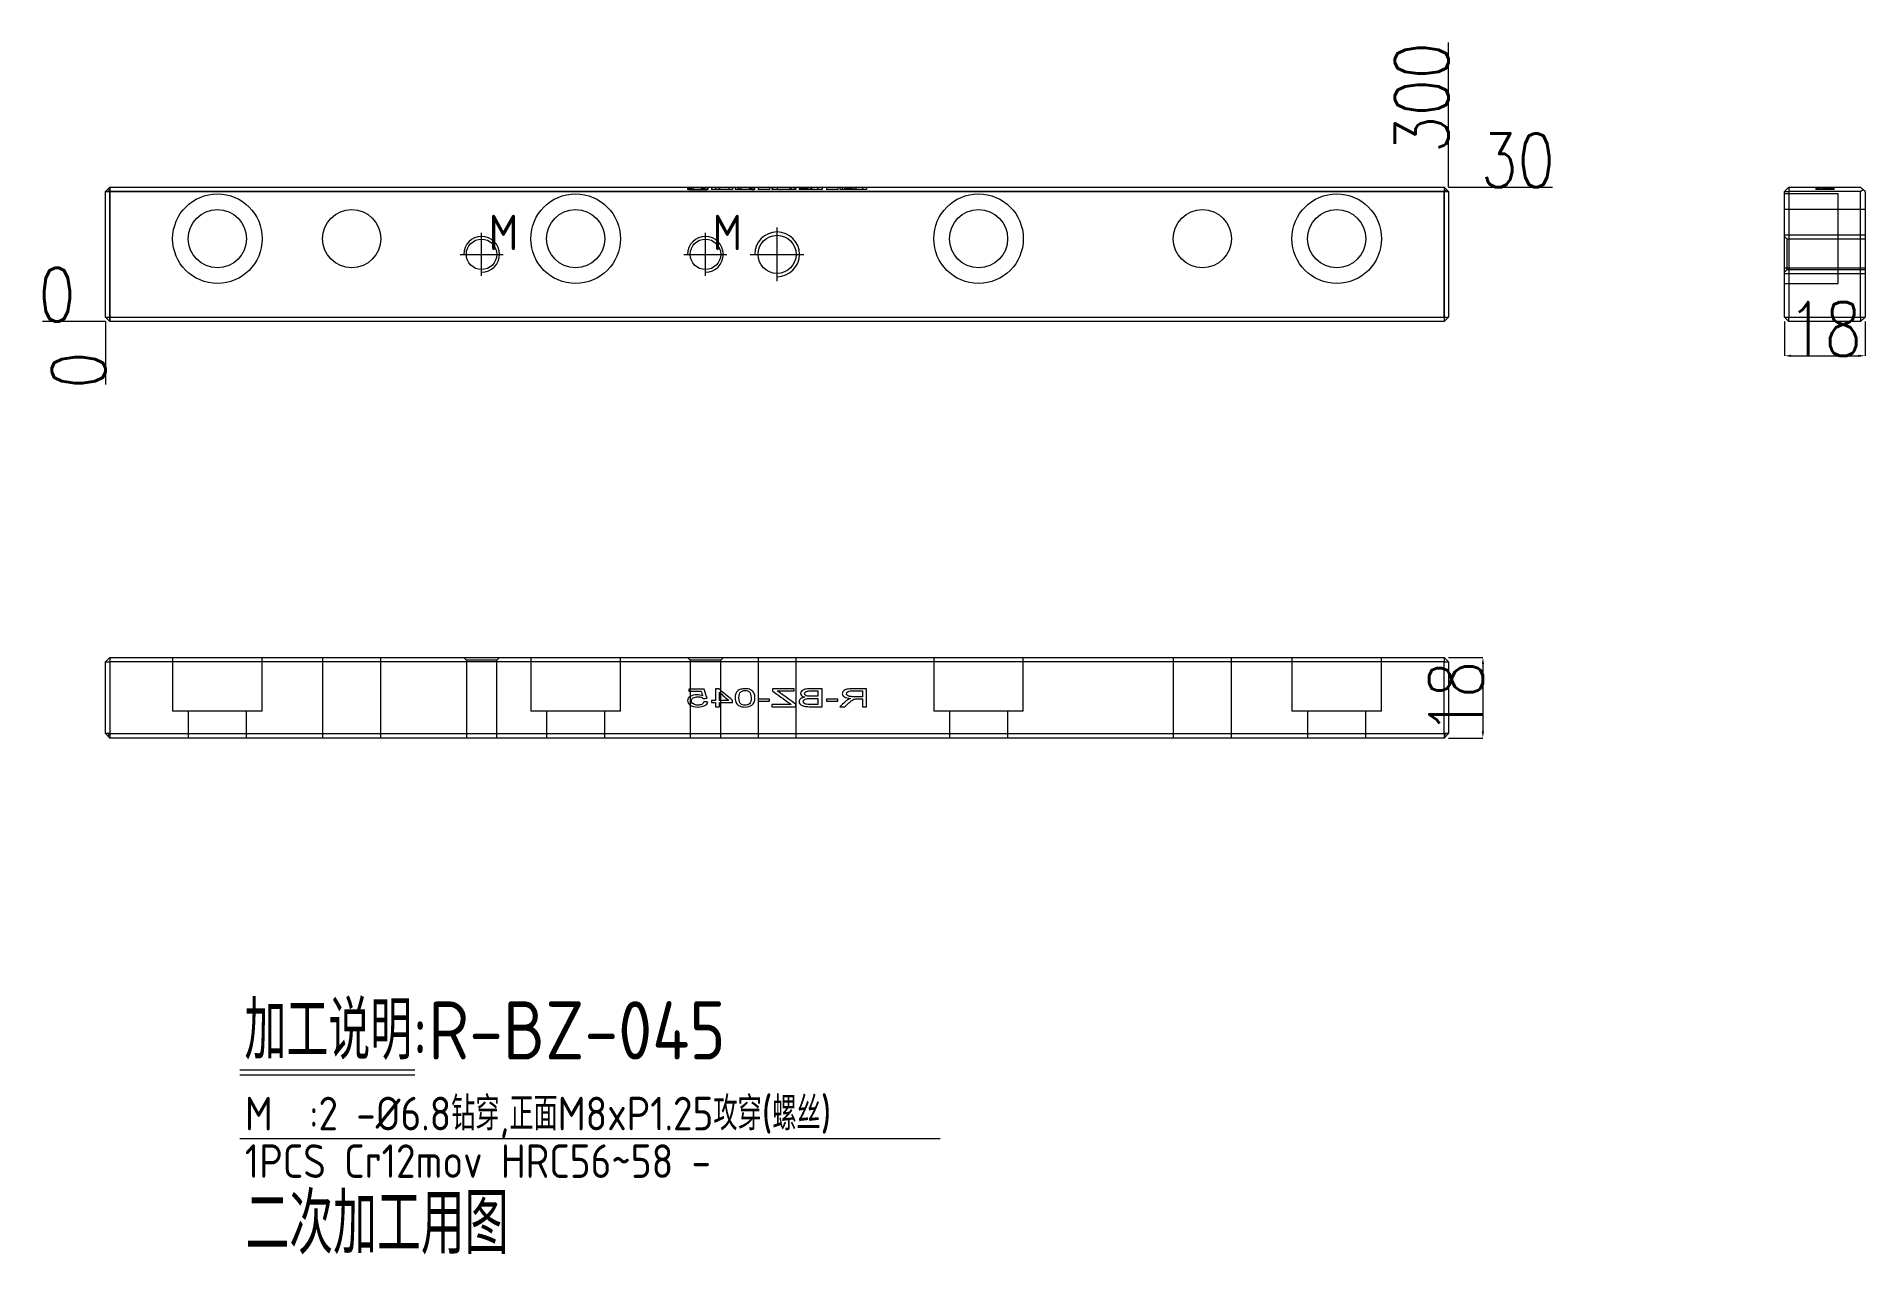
# Model space of a CAD drawing. Header units: millimetres. Extents: x -12311 to -11902, y 58428 to 58700.
import ezdxf

# ---------------------------------------------------------------- set-up
doc = ezdxf.new("R2010")
doc.units = ezdxf.units.MM
doc.linetypes.add('CENTER', pattern=[0])
doc.linetypes.add('DASHED', pattern=[0])
doc.layers.add('DIM', color=4, linetype='Continuous', lineweight=20)
doc.layers.add('TEMP', color=7, linetype='Continuous')
doc.layers.add('TEMP_W', color=1, linetype='Continuous')
doc.styles.add('gbenor', font='gbenor.shx', dxfattribs={"bigfont": 'gbcbig.shx'})
doc.styles.add('TXT', font='txt.shx', dxfattribs={"width": 0.8, "bigfont": 'ctxt.shx'})
doc.dimstyles.new('零件', dxfattribs={"dimscale": 1.5, "dimtxt": 8, "dimasz": 1, "dimexe": 0, "dimexo": 0, "dimgap": 0, "dimtad": 1, "dimtxsty": 'TXT', "dimcen": 0, "dimclrd": 252, "dimclre": 252, "dimclrt": 4, "dimazin": 3, "dimtp": 0.001, "dimtm": 0.001, "dimtfac": 1, "dimtmove": 0, "dimatfit": 3, "dimlwd": 5, "dimlwe": 5})

# ---------------------------------------------------------------- blocks, each defined once
blk = doc.blocks.new('*D1107')
at = {"layer": 'Defpoints', "color": 0}
for p in [(-11995.42, 58666.11), (-11987.77, 58666.11), (-12295.42, 58636.11)]:
    blk.add_point(p, dxfattribs=at)
at = {"layer": 'DIM', "color": 252, "lineweight": 5}
blk.add_line((-11995.42, 58666.11), (-11972.23, 58666.11), dxfattribs=at)
at = {"layer": 'DIM', "color": 4, "lineweight": 5, "insert": (-11980, 58672.11), "char_height": 12, "attachment_point": 5, "style": 'TXT'}
blk.add_mtext('30', dxfattribs=at)
blk = doc.blocks.new('*D1108')
at = {"layer": 'Defpoints', "color": 0}
for p in [(-12303.07, 58636.11), (-12295.42, 58636.11), (-12295.42, 58636.11)]:
    blk.add_point(p, dxfattribs=at)
at = {"layer": 'DIM', "color": 252, "lineweight": 5}
blk.add_line((-12295.42, 58636.11), (-12309.47, 58636.11), dxfattribs=at)
at = {"layer": 'DIM', "color": 4, "lineweight": 5, "insert": (-12306.27, 58642.11), "char_height": 12, "attachment_point": 5, "style": 'TXT'}
blk.add_mtext('0', dxfattribs=at)
blk = doc.blocks.new('*D1109')
at = {"layer": 'Defpoints', "color": 0}
for p in [(-12295.42, 58636.11), (-12295.42, 58636.11), (-12295.42, 58628.46)]:
    blk.add_point(p, dxfattribs=at)
at = {"layer": 'DIM', "color": 252, "lineweight": 5}
blk.add_line((-12295.42, 58636.11), (-12295.42, 58622.06), dxfattribs=at)
at = {"layer": 'DIM', "color": 4, "lineweight": 5, "insert": (-12301.42, 58625.26), "char_height": 12, "attachment_point": 5, "rotation": 90, "style": 'TXT'}
blk.add_mtext('0', dxfattribs=at)
blk = doc.blocks.new('*D1110')
at = {"layer": 'Defpoints', "color": 0}
for p in [(-11995.42, 58673.76), (-11995.42, 58666.11), (-12295.42, 58636.11)]:
    blk.add_point(p, dxfattribs=at)
at = {"layer": 'DIM', "color": 252, "lineweight": 5}
blk.add_line((-11995.42, 58666.11), (-11995.42, 58698.45), dxfattribs=at)
at = {"layer": 'DIM', "color": 4, "lineweight": 5, "insert": (-12001.42, 58686.11), "char_height": 12, "attachment_point": 5, "rotation": 90, "style": 'TXT'}
blk.add_mtext('300', dxfattribs=at)
blk = doc.blocks.new('*D1111')
at = {"layer": 'Defpoints', "color": 0}
for p in [(-11995.42, 58561.11), (-11995.42, 58543.11), (-11987.77, 58543.11)]:
    blk.add_point(p, dxfattribs=at)
at = {"layer": 'DIM', "color": 252, "lineweight": 5}
for p, q in [((-11995.42, 58561.11), (-11987.77, 58561.11)), ((-11987.77, 58559.61), (-11987.77, 58544.61)), ((-11995.42, 58543.11), (-11987.77, 58543.11))]:
    blk.add_line(p, q, dxfattribs=at)
at = {"layer": 'DIM', "color": 252}
for points in [[(-11987.52, 58559.61), (-11988.02, 58559.61), (-11987.77, 58561.11)], [(-11988.02, 58544.61), (-11987.52, 58544.61), (-11987.77, 58543.11)]]:
    blk.add_solid(points, dxfattribs=at)
at = {"layer": 'DIM', "color": 4, "lineweight": 5, "insert": (-11993.77, 58552.11), "char_height": 12, "attachment_point": 5, "rotation": 90, "style": 'TXT'}
blk.add_mtext('18', dxfattribs=at)
blk = doc.blocks.new('*D1112')
at = {"layer": 'Defpoints', "color": 0}
for p in [(-11920.42, 58636.11), (-11902.42, 58636.11), (-11902.42, 58628.46)]:
    blk.add_point(p, dxfattribs=at)
at = {"layer": 'DIM', "color": 252, "lineweight": 5}
for p, q in [((-11920.42, 58636.11), (-11920.42, 58628.46)), ((-11902.42, 58636.11), (-11902.42, 58628.46)), ((-11918.92, 58628.46), (-11903.92, 58628.46))]:
    blk.add_line(p, q, dxfattribs=at)
at = {"layer": 'DIM', "color": 252}
for points in [[(-11918.92, 58628.71), (-11918.92, 58628.21), (-11920.42, 58628.46)], [(-11903.92, 58628.21), (-11903.92, 58628.71), (-11902.42, 58628.46)]]:
    blk.add_solid(points, dxfattribs=at)
at = {"layer": 'DIM', "color": 4, "lineweight": 5, "insert": (-11911.42, 58634.46), "char_height": 12, "attachment_point": 5, "style": 'TXT'}
blk.add_mtext('18', dxfattribs=at)

msp = doc.modelspace()

# ---------------------------------------------------------------- linework, layer by layer
at = {"layer": 'DIM', "color": 3, "linetype": 'Continuous', "lineweight": 5}
for p, q in [((-12265.419, 58469.051), (-12226.317, 58469.051)), ((-12265.419, 58467.92), (-12226.317, 58467.92)), ((-12265.419, 58453.72), (-12109.01, 58453.72))]:
    msp.add_line(p, q, dxfattribs=at)
at = {"layer": 'TEMP', "color": 4, "linetype": 'Continuous', "lineweight": 5}
for p, q in [((-12294.419, 58666.113), (-12295.419, 58665.113)), ((-12294.419, 58666.113), (-11996.419, 58666.113)), ((-12294.419, 58666.113), (-12294.419, 58665.113)), ((-12294.419, 58636.113), (-12294.419, 58666.113)), ((-12140.179, 58665.613), (-12140.178, 58666.113)), ((-12139.133, 58665.613), (-12139.12, 58666.113)), ((-11996.419, 58666.113), (-11996.419, 58665.113)), ((-11996.419, 58666.113), (-11995.419, 58665.113)), ((-11996.419, 58666.113), (-11996.419, 58636.113)), ((-11919.419, 58666.113), (-11920.419, 58665.113)), ((-11919.419, 58666.113), (-11903.419, 58666.113)), ((-11919.419, 58666.113), (-11919.419, 58665.113)), ((-11902.919, 58665.613), (-11903.419, 58666.113)), ((-12295.419, 58665.113), (-12294.419, 58665.113)), ((-12295.419, 58637.113), (-12295.419, 58665.113)), ((-12295.419, 58665.113), (-11995.419, 58665.113)), ((-11996.419, 58665.113), (-12294.419, 58665.113)), ((-12294.419, 58665.113), (-12294.419, 58637.113)), ((-12165.099, 58665.613), (-12161.063, 58665.613)), ((-12164.808, 58665.613), (-12164.882, 58665.613)), ((-12160.916, 58665.613), (-12161.792, 58665.613)), ((-12155.366, 58665.613), (-12160.063, 58665.613)), ((-12151.033, 58665.613), (-12150.61, 58665.613)), ((-12147.109, 58665.613), (-12149.672, 58665.613)), ((-12142.236, 58665.613), (-12146.572, 58665.613)), ((-12141.597, 58665.613), (-12146.462, 58665.613)), ((-12141.203, 58665.613), (-12145.386, 58665.613)), ((-12140.178, 58665.613), (-12140.307, 58665.613)), ((-12135.38, 58665.613), (-12139.229, 58665.613)), ((-12131.826, 58665.613), (-12134.389, 58665.613)), ((-12130.222, 58665.613), (-12131.404, 58665.613)), ((-12125.419, 58665.613), (-12130.38, 58665.613)), ((-11996.419, 58665.113), (-11995.419, 58665.113)), ((-11996.419, 58637.113), (-11996.419, 58665.113)), ((-11995.419, 58665.113), (-11995.419, 58637.113)), ((-11920.419, 58665.113), (-11919.419, 58665.113)), ((-11920.419, 58637.113), (-11920.419, 58665.113)), ((-11919.419, 58665.113), (-11919.419, 58637.113)), ((-11903.419, 58665.113), (-11919.419, 58665.113)), ((-11903.419, 58665.113), (-11902.919, 58665.613)), ((-11903.419, 58637.113), (-11903.419, 58665.113)), ((-11902.419, 58665.113), (-11902.919, 58665.613)), ((-11902.419, 58665.113), (-11902.419, 58637.113)), ((-12295.419, 58637.113), (-12294.419, 58637.113)), ((-12295.419, 58637.113), (-12294.419, 58636.113)), ((-12295.419, 58637.113), (-11995.419, 58637.113)), ((-12294.419, 58637.113), (-12294.419, 58636.113)), ((-12294.419, 58637.113), (-11996.419, 58637.113)), ((-11996.419, 58636.113), (-12294.419, 58636.113)), ((-11996.419, 58636.113), (-11995.419, 58637.113)), ((-11996.419, 58637.113), (-11995.419, 58637.113)), ((-11996.419, 58637.113), (-11996.419, 58636.113)), ((-11920.419, 58637.113), (-11919.419, 58636.113)), ((-11920.419, 58637.113), (-11919.419, 58637.113)), ((-11919.419, 58636.113), (-11919.419, 58637.113)), ((-11919.419, 58637.113), (-11903.419, 58637.113)), ((-11903.419, 58636.113), (-11919.419, 58636.113)), ((-11903.419, 58637.113), (-11903.419, 58636.113)), ((-11903.419, 58636.113), (-11902.419, 58637.113)), ((-11903.419, 58637.113), (-11902.419, 58637.113)), ((-12295.419, 58560.113), (-12294.419, 58561.113)), ((-12295.419, 58544.113), (-12295.419, 58560.113)), ((-12295.419, 58560.113), (-12294.419, 58560.113)), ((-12294.419, 58561.113), (-11996.419, 58561.113)), ((-12294.419, 58561.113), (-12294.419, 58560.113)), ((-11996.419, 58560.113), (-12294.419, 58560.113)), ((-12294.419, 58560.113), (-12294.419, 58544.113)), ((-11996.419, 58561.113), (-11995.419, 58560.113)), ((-11996.419, 58561.113), (-11996.419, 58560.113)), ((-11996.419, 58560.113), (-11995.419, 58560.113)), ((-11996.419, 58544.113), (-11996.419, 58560.113)), ((-11995.419, 58560.113), (-11995.419, 58544.113)), ((-12294.419, 58544.113), (-12295.419, 58544.113)), ((-12295.419, 58544.113), (-12294.419, 58543.113)), ((-12294.419, 58544.113), (-12294.419, 58543.113)), ((-12294.419, 58544.113), (-11996.419, 58544.113)), ((-11995.419, 58544.113), (-11996.419, 58543.113)), ((-11995.419, 58544.113), (-11996.419, 58544.113)), ((-11996.419, 58544.113), (-11996.419, 58543.113)), ((-11996.419, 58543.113), (-12294.419, 58543.113))]:
    msp.add_line(p, q, dxfattribs=at)
at = {"layer": 'TEMP', "color": 4, "linetype": 'DASHED', "lineweight": 5, "ltscale": 0.338745}
for p, q in [((-12165.419, 58666.113), (-12165.419, 58665.613)), ((-12165.099, 58666.113), (-12165.099, 58665.613)), ((-12164.882, 58666.113), (-12164.882, 58665.613)), ((-12164.808, 58666.113), (-12164.808, 58665.613)), ((-12164.534, 58666.113), (-12164.534, 58665.613)), ((-12164.133, 58666.113), (-12164.133, 58665.613)), ((-12162.39, 58666.113), (-12162.39, 58665.613)), ((-12162.357, 58666.113), (-12162.357, 58665.613)), ((-12162.244, 58666.113), (-12162.244, 58665.613)), ((-12162.023, 58666.113), (-12162.023, 58665.613)), ((-12161.847, 58666.113), (-12161.847, 58665.613)), ((-12161.792, 58666.113), (-12161.792, 58665.613)), ((-12161.723, 58666.113), (-12161.723, 58665.613)), ((-12161.586, 58666.113), (-12161.586, 58665.613)), ((-12161.063, 58666.113), (-12161.063, 58665.613)), ((-12160.916, 58666.113), (-12160.916, 58665.613)), ((-12160.063, 58666.113), (-12160.063, 58665.613)), ((-12159.145, 58666.113), (-12159.145, 58665.613)), ((-12158.464, 58666.113), (-12158.464, 58665.613)), ((-12158.311, 58666.113), (-12158.311, 58665.613)), ((-12156.186, 58666.113), (-12156.186, 58665.613)), ((-12155.366, 58666.113), (-12155.366, 58665.613)), ((-12154.79, 58666.113), (-12154.79, 58665.613)), ((-12154.216, 58666.113), (-12154.216, 58665.613)), ((-12153.933, 58666.113), (-12153.933, 58665.613)), ((-12153.542, 58666.113), (-12153.542, 58665.613)), ((-12151.65, 58666.113), (-12151.65, 58665.613)), ((-12151.218, 58665.613), (-12151.218, 58666.113)), ((-12151.033, 58666.113), (-12151.033, 58665.613)), ((-12150.361, 58665.613), (-12150.361, 58666.113)), ((-12149.672, 58666.113), (-12149.672, 58665.613)), ((-12147.109, 58666.113), (-12147.109, 58665.613)), ((-12146.572, 58666.113), (-12146.572, 58665.613)), ((-12146.462, 58666.113), (-12146.462, 58665.613)), ((-12145.386, 58666.113), (-12145.386, 58665.613)), ((-12142.648, 58666.113), (-12142.648, 58665.613)), ((-12142.236, 58666.113), (-12142.236, 58665.613)), ((-12141.597, 58666.113), (-12141.597, 58665.613)), ((-12141.203, 58666.113), (-12141.203, 58665.613)), ((-12140.508, 58666.113), (-12140.508, 58665.613)), ((-12140.307, 58666.113), (-12140.307, 58665.613)), ((-12140.179, 58666.113), (-12140.179, 58665.613)), ((-12140.178, 58666.113), (-12140.178, 58665.613)), ((-12139.913, 58666.113), (-12139.913, 58665.613)), ((-12139.577, 58666.113), (-12139.577, 58665.613)), ((-12139.383, 58666.113), (-12139.383, 58665.613)), ((-12139.295, 58666.113), (-12139.295, 58665.613)), ((-12139.229, 58666.113), (-12139.229, 58665.613)), ((-12139.177, 58666.113), (-12139.177, 58665.613)), ((-12139.133, 58666.113), (-12139.133, 58665.613)), ((-12139.12, 58666.113), (-12139.12, 58665.613)), ((-12138.843, 58666.113), (-12138.843, 58665.613)), ((-12138.669, 58666.113), (-12138.669, 58665.613)), ((-12138.604, 58666.113), (-12138.604, 58665.613)), ((-12138.581, 58666.113), (-12138.581, 58665.613)), ((-12136.279, 58666.113), (-12136.279, 58665.613)), ((-12135.38, 58666.113), (-12135.38, 58665.613)), ((-12134.389, 58666.113), (-12134.389, 58665.613)), ((-12131.826, 58666.113), (-12131.826, 58665.613)), ((-12131.404, 58666.113), (-12131.404, 58665.613)), ((-12130.849, 58666.113), (-12130.849, 58665.613)), ((-12130.38, 58666.113), (-12130.38, 58665.613)), ((-12130.274, 58666.113), (-12130.274, 58665.613)), ((-12130.222, 58666.113), (-12130.222, 58665.613)), ((-12129.922, 58666.113), (-12129.922, 58665.613)), ((-12129.81, 58666.113), (-12129.81, 58665.613)), ((-12129.376, 58666.113), (-12129.376, 58665.613)), ((-12129.212, 58666.113), (-12129.212, 58665.613)), ((-12128.935, 58666.113), (-12128.935, 58665.613)), ((-12128.726, 58666.113), (-12128.726, 58665.613)), ((-12128.27, 58666.113), (-12128.27, 58665.613)), ((-12127.861, 58666.113), (-12127.861, 58665.613)), ((-12126.317, 58666.113), (-12126.317, 58665.613)), ((-12125.419, 58666.113), (-12125.419, 58665.613)), ((-11913.435, 58666.113), (-11913.435, 58665.613)), ((-11913.419, 58666.113), (-11913.419, 58665.613)), ((-11913.364, 58666.113), (-11913.364, 58665.613)), ((-11913.311, 58666.113), (-11913.311, 58665.613)), ((-11913.297, 58666.113), (-11913.297, 58665.613)), ((-11913.029, 58666.113), (-11913.029, 58665.613)), ((-11912.977, 58666.113), (-11912.977, 58665.613)), ((-11912.947, 58666.113), (-11912.947, 58665.613)), ((-11912.932, 58666.113), (-11912.932, 58665.613)), ((-11912.924, 58666.113), (-11912.924, 58665.613)), ((-11912.895, 58666.113), (-11912.895, 58665.613)), ((-11912.891, 58666.113), (-11912.891, 58665.613)), ((-11912.742, 58666.113), (-11912.742, 58665.613)), ((-11912.704, 58666.113), (-11912.704, 58665.613)), ((-11912.684, 58666.113), (-11912.684, 58665.613)), ((-11912.63, 58666.113), (-11912.63, 58665.613)), ((-11912.071, 58666.113), (-11912.071, 58665.613)), ((-11911.984, 58666.113), (-11911.984, 58665.613)), ((-11911.82, 58666.113), (-11911.82, 58665.613)), ((-11911.785, 58666.113), (-11911.785, 58665.613)), ((-11911.738, 58666.113), (-11911.738, 58665.613)), ((-11911.728, 58666.113), (-11911.728, 58665.613)), ((-11911.708, 58666.113), (-11911.708, 58665.613)), ((-11911.653, 58666.113), (-11911.653, 58665.613)), ((-11911.637, 58666.113), (-11911.637, 58665.613)), ((-11911.61, 58666.113), (-11911.61, 58665.613)), ((-11911.548, 58666.113), (-11911.548, 58665.613)), ((-11911.529, 58666.113), (-11911.529, 58665.613)), ((-11911.395, 58666.113), (-11911.395, 58665.613)), ((-11911.309, 58666.113), (-11911.309, 58665.613)), ((-11911.266, 58666.113), (-11911.266, 58665.613)), ((-11911.25, 58666.113), (-11911.25, 58665.613)), ((-11911.239, 58666.113), (-11911.239, 58665.613)), ((-11911.199, 58666.113), (-11911.199, 58665.613)), ((-11911.195, 58666.113), (-11911.195, 58665.613)), ((-11911.184, 58666.113), (-11911.184, 58665.613)), ((-11911.176, 58666.113), (-11911.176, 58665.613)), ((-11911.113, 58666.113), (-11911.113, 58665.613)), ((-11911.069, 58666.113), (-11911.069, 58665.613)), ((-11910.967, 58666.113), (-11910.967, 58665.613)), ((-11910.827, 58666.113), (-11910.827, 58665.613)), ((-11910.802, 58666.113), (-11910.802, 58665.613)), ((-11910.619, 58666.113), (-11910.619, 58665.613)), ((-11910.51, 58666.113), (-11910.51, 58665.613)), ((-11910.508, 58666.113), (-11910.508, 58665.613)), ((-11910.467, 58666.113), (-11910.467, 58665.613)), ((-11910.376, 58666.113), (-11910.376, 58665.613)), ((-11910.251, 58666.113), (-11910.251, 58665.613)), ((-11910.172, 58666.113), (-11910.172, 58665.613)), ((-11910.081, 58666.113), (-11910.081, 58665.613)), ((-11910.055, 58666.113), (-11910.055, 58665.613)), ((-11909.944, 58666.113), (-11909.944, 58665.613)), ((-11909.91, 58666.113), (-11909.91, 58665.613)), ((-11909.89, 58666.113), (-11909.89, 58665.613)), ((-11909.836, 58666.113), (-11909.836, 58665.613)), ((-11909.765, 58666.113), (-11909.765, 58665.613)), ((-11909.754, 58665.613), (-11909.754, 58666.113)), ((-11909.656, 58666.113), (-11909.656, 58665.613)), ((-11909.419, 58666.113), (-11909.419, 58665.613)), ((-11909.35, 58665.613), (-11909.35, 58666.113)), ((-12294.919, 58665.613), (-12294.419, 58665.113)), ((-11996.419, 58665.113), (-11995.919, 58665.613)), ((-11908.419, 58664.613), (-11920.419, 58664.613)), ((-11908.419, 58654.613), (-11908.419, 58664.613)), ((-11908.419, 58661.116), (-11920.419, 58661.116)), ((-11902.419, 58661.116), (-11908.419, 58661.116)), ((-11902.419, 58655.366), (-11920.419, 58655.366)), ((-11908.419, 58644.613), (-11908.419, 58654.613)), ((-11920.419, 58648.109), (-11908.419, 58648.109)), ((-11920.419, 58646.86), (-11902.419, 58646.86)), ((-11908.419, 58648.109), (-11902.419, 58648.109)), ((-11920.419, 58644.613), (-11908.419, 58644.613)), ((-12280.418, 58561.113), (-12280.418, 58549.113)), ((-12260.418, 58549.113), (-12260.418, 58561.113)), ((-12246.922, 58561.113), (-12246.922, 58543.113)), ((-12233.915, 58543.113), (-12233.915, 58561.113)), ((-12200.418, 58561.113), (-12200.418, 58549.113)), ((-12180.418, 58549.113), (-12180.418, 58561.113)), ((-12149.672, 58561.113), (-12149.672, 58543.113)), ((-12141.166, 58543.113), (-12141.166, 58561.113)), ((-12110.419, 58561.113), (-12110.419, 58549.113)), ((-12090.419, 58549.113), (-12090.419, 58561.113)), ((-12056.922, 58561.113), (-12056.922, 58543.113)), ((-12043.915, 58543.113), (-12043.915, 58561.113)), ((-12030.419, 58561.113), (-12030.419, 58549.113)), ((-12010.419, 58549.113), (-12010.419, 58561.113)), ((-12260.418, 58549.113), (-12280.418, 58549.113)), ((-12276.922, 58549.113), (-12276.922, 58543.113)), ((-12263.915, 58543.113), (-12263.915, 58549.113)), ((-12180.418, 58549.113), (-12200.418, 58549.113)), ((-12196.922, 58549.113), (-12196.922, 58543.113)), ((-12183.915, 58543.113), (-12183.915, 58549.113)), ((-12090.419, 58549.113), (-12110.419, 58549.113)), ((-12106.922, 58549.113), (-12106.922, 58543.113)), ((-12093.915, 58543.113), (-12093.915, 58549.113)), ((-12010.419, 58549.113), (-12030.419, 58549.113)), ((-12026.922, 58549.113), (-12026.922, 58543.113)), ((-12013.915, 58543.113), (-12013.915, 58549.113)), ((-12294.419, 58544.113), (-12294.919, 58543.613)), ((-11995.919, 58543.613), (-11996.419, 58544.113))]:
    msp.add_line(p, q, dxfattribs=at)
at = {"layer": 'TEMP', "color": 155, "linetype": 'DASHED', "lineweight": 5, "ltscale": 0.338745}
for p, q in [((-12151.61, 58666.113), (-12151.61, 58665.613)), ((-12150.61, 58666.113), (-12150.61, 58665.613)), ((-12139.808, 58666.113), (-12139.808, 58665.613)), ((-12137.97, 58666.113), (-12137.97, 58665.613)), ((-12137.747, 58666.113), (-12137.747, 58665.613)), ((-12129.741, 58666.113), (-12129.741, 58665.613)), ((-12129.477, 58666.113), (-12129.477, 58665.613)), ((-12128.249, 58666.113), (-12128.249, 58665.613)), ((-11912.534, 58666.113), (-11912.534, 58665.613)), ((-11911.968, 58666.113), (-11911.968, 58665.613)), ((-11911.04, 58666.113), (-11911.04, 58665.613)), ((-11910.08, 58666.113), (-11910.08, 58665.613)), ((-11909.683, 58666.113), (-11909.683, 58665.613))]:
    msp.add_line(p, q, dxfattribs=at)
at = {"layer": 'TEMP', "color": 5, "linetype": 'DASHED', "lineweight": 5, "ltscale": 0.338745}
for p, q in [((-11919.822, 58654.516), (-11920.419, 58655.113)), ((-11902.419, 58654.516), (-11919.822, 58654.516)), ((-11919.822, 58651.113), (-11919.822, 58654.516)), ((-11919.822, 58647.71), (-11919.822, 58651.113)), ((-11920.419, 58647.113), (-11919.822, 58647.71)), ((-11919.822, 58647.71), (-11902.419, 58647.71)), ((-12215.419, 58561.113), (-12214.822, 58560.516)), ((-12214.822, 58560.516), (-12214.822, 58543.113)), ((-12208.016, 58560.516), (-12214.822, 58560.516)), ((-12208.016, 58560.516), (-12207.419, 58561.113)), ((-12208.016, 58543.113), (-12208.016, 58560.516)), ((-12165.419, 58561.113), (-12164.822, 58560.516)), ((-12164.822, 58560.516), (-12164.822, 58543.113)), ((-12158.016, 58560.516), (-12164.822, 58560.516)), ((-12158.016, 58560.516), (-12157.419, 58561.113)), ((-12158.016, 58543.113), (-12158.016, 58560.516))]:
    msp.add_line(p, q, dxfattribs=at)
at = {"layer": 'TEMP', "color": 4, "linetype": 'Continuous', "lineweight": 5}
for centre, radius in [((-12270.418, 58654.613), 10), ((-12190.418, 58654.613), 10), ((-12100.419, 58654.613), 10), ((-12020.419, 58654.613), 10), ((-12270.418, 58654.613), 6.503), ((-12240.418, 58654.613), 6.503), ((-12190.418, 58654.613), 6.503), ((-12100.419, 58654.613), 6.503), ((-12050.419, 58654.613), 6.503), ((-12020.419, 58654.613), 6.503), ((-12145.419, 58651.113), 4.253)]:
    msp.add_circle(centre, radius, dxfattribs=at)
at = {"layer": 'TEMP', "color": 3, "linetype": 'Continuous', "lineweight": 5}
for centre in [(-12211.419, 58651.113), (-12161.419, 58651.113)]:
    msp.add_circle(centre, 3.403, dxfattribs=at)
for centre in [(-12211.419, 58651.113), (-12161.419, 58651.113)]:
    msp.add_arc(centre, 4, 270, 180, dxfattribs=at)
at = {"layer": 'TEMP', "color": 4, "linetype": 'Continuous', "lineweight": 5}
msp.add_arc((-12145.419, 58651.113), 5, 270, 180, dxfattribs=at)
at = {"layer": 'TEMP', "color": 4, "linetype": 'DASHED', "lineweight": 5, "ltscale": 0.338745}
for points, knots in [([(-12165.099, 58665.613), (-12165.313, 58665.613), (-12165.419, 58665.613), (-12165.419, 58665.613), (-12165.419, 58665.613), (-12165.419, 58665.613)], [0, 0, 0, 0, 0.9995205, 0.9995205, 1, 1, 1, 1]), ([(-12154.216, 58665.613), (-12154.395, 58665.613), (-12154.535, 58665.613), (-12154.74, 58665.613), (-12154.79, 58665.613), (-12154.79, 58665.613), (-12154.79, 58665.613), (-12154.79, 58665.613)], [0, 0, 0, 0, 0.4995978, 0.4995978, 0.9991956, 0.9991956, 1, 1, 1, 1]), ([(-12150.61, 58665.613), (-12150.775, 58665.613), (-12151.02, 58665.613), (-12151.672, 58665.613), (-12152.082, 58665.613), (-12152.94, 58665.613), (-12153.259, 58665.613), (-12153.81, 58665.613), (-12154.036, 58665.613), (-12154.216, 58665.613)], [0, 0, 0, 0, 0.2880734, 0.2880734, 0.5761468, 0.5761468, 0.7880734, 0.7880734, 1, 1, 1, 1]), ([(-12150.361, 58665.613), (-12150.361, 58665.613), (-12150.361, 58665.613), (-12150.361, 58665.613), (-12150.444, 58665.613), (-12150.61, 58665.613)], [0, 0, 0, 0, 0.0006373, 0.0006373, 1, 1, 1, 1]), ([(-12135.38, 58665.613), (-12136.229, 58665.613), (-12137.078, 58665.613), (-12138.447, 58665.613), (-12138.862, 58665.613), (-12139.177, 58665.613)], [0, 0, 0, 0, 0.6205443, 0.6205443, 1, 1, 1, 1]), ([(-12129.81, 58665.613), (-12130.126, 58665.613), (-12130.377, 58665.613), (-12130.754, 58665.613), (-12130.849, 58665.613), (-12130.849, 58665.613), (-12130.849, 58665.613), (-12130.849, 58665.613)], [0, 0, 0, 0, 0.4997749, 0.4997749, 0.9995498, 0.9995498, 1, 1, 1, 1]), ([(-12125.419, 58665.613), (-12126.423, 58665.613), (-12127.426, 58665.613), (-12129.036, 58665.613), (-12129.496, 58665.613), (-12129.81, 58665.613)], [0, 0, 0, 0, 0.6236559, 0.6236559, 1, 1, 1, 1]), ([(-11913.419, 58665.613), (-11913.43, 58665.613), (-11913.435, 58665.613), (-11913.435, 58665.613), (-11913.435, 58665.613)], [0, 0, 0, 0, 0.9939569, 1, 1, 1, 1]), ([(-12164.808, 58552.402), (-12165.216, 58552.16), (-12165.419, 58551.849), (-12165.419, 58551.107), (-12165.239, 58550.794), (-12164.882, 58550.53)], [0, 0, 0, 0, 0.5125, 0.5125, 1, 1, 1, 1]), ([(-12162.023, 58552.514), (-12162.431, 58552.681), (-12162.859, 58552.765), (-12163.899, 58552.765), (-12164.399, 58552.644), (-12164.808, 58552.402)], [0, 0, 0, 0, 0.4311649, 0.4311649, 1, 1, 1, 1]), ([(-12162.244, 58550.638), (-12162.48, 58550.511), (-12162.764, 58550.448), (-12163.499, 58550.448), (-12163.839, 58550.537), (-12164.394, 58550.894), (-12164.534, 58551.13), (-12164.534, 58551.705), (-12164.401, 58551.927), (-12164.133, 58552.089)], [0, 0, 0, 0, 0.2205051, 0.2205051, 0.4857353, 0.4857353, 0.7495033, 0.7495033, 1, 1, 1, 1]), ([(-12164.133, 58552.089), (-12163.866, 58552.25), (-12163.516, 58552.332), (-12162.815, 58552.332), (-12162.572, 58552.295), (-12162.357, 58552.223)], [0, 0, 0, 0, 0.6165919, 0.6165919, 1, 1, 1, 1]), ([(-12154.216, 58553.626), (-12154.395, 58553.463), (-12154.535, 58553.265), (-12154.74, 58552.798), (-12154.79, 58552.483), (-12154.79, 58551.616), (-12154.708, 58551.237), (-12154.381, 58550.661), (-12154.136, 58550.438), (-12153.484, 58550.123), (-12153.074, 58550.044), (-12151.922, 58550.044), (-12151.407, 58550.182), (-12151.033, 58550.46)], [0, 0, 0, 0, 0.140584, 0.140584, 0.281168, 0.281168, 0.4477009, 0.4477009, 0.6142339, 0.6142339, 0.7807668, 0.7807668, 1, 1, 1, 1]), ([(-12150.61, 58553.228), (-12150.775, 58553.516), (-12151.02, 58553.738), (-12151.672, 58554.052), (-12152.082, 58554.13), (-12152.94, 58554.13), (-12153.259, 58554.086), (-12153.81, 58553.914), (-12154.036, 58553.789), (-12154.216, 58553.626)], [0, 0, 0, 0, 0.2880734, 0.2880734, 0.5761468, 0.5761468, 0.7880734, 0.7880734, 1, 1, 1, 1]), ([(-12153.542, 58550.776), (-12153.802, 58550.994), (-12153.933, 58551.431), (-12153.933, 58552.744), (-12153.802, 58553.181), (-12153.542, 58553.398)], [0, 0, 0, 0, 0.4989414, 0.4989414, 1, 1, 1, 1]), ([(-12153.542, 58553.398), (-12153.281, 58553.614), (-12152.956, 58553.723), (-12152.183, 58553.723), (-12151.878, 58553.627), (-12151.65, 58553.436)], [0, 0, 0, 0, 0.503055, 0.503055, 1, 1, 1, 1]), ([(-12151.65, 58553.436), (-12151.362, 58553.193), (-12151.218, 58552.742), (-12151.218, 58551.429), (-12151.349, 58550.991), (-12151.61, 58550.775)], [0, 0, 0, 0, 0.4996471, 0.4996471, 1, 1, 1, 1]), ([(-12151.033, 58550.46), (-12150.586, 58550.792), (-12150.361, 58551.334), (-12150.361, 58552.559), (-12150.444, 58552.94), (-12150.61, 58553.228)], [0, 0, 0, 0, 0.6139288, 0.6139288, 1, 1, 1, 1]), ([(-12141.203, 58550.604), (-12142.363, 58551.458), (-12143.522, 58552.313), (-12144.929, 58553.348), (-12145.164, 58553.507), (-12145.386, 58553.641)], [0, 0, 0, 0, 0.8244726, 0.8244726, 1, 1, 1, 1]), ([(-12140.178, 58551.878), (-12140.398, 58551.707), (-12140.508, 58551.505), (-12140.508, 58551.085), (-12140.44, 58550.911), (-12140.307, 58550.75)], [0, 0, 0, 0, 0.5540839, 0.5540839, 1, 1, 1, 1]), ([(-12139.913, 58553.618), (-12140.091, 58553.449), (-12140.179, 58553.273), (-12140.179, 58552.919), (-12140.1, 58552.758), (-12139.786, 58552.456), (-12139.548, 58552.334), (-12139.229, 58552.242)], [0, 0, 0, 0, 0.3498233, 0.3498233, 0.6749117, 0.6749117, 1, 1, 1, 1]), ([(-12138.581, 58550.604), (-12138.788, 58550.625), (-12138.961, 58550.662), (-12139.238, 58550.764), (-12139.353, 58550.839), (-12139.532, 58551.033), (-12139.577, 58551.145), (-12139.577, 58551.422), (-12139.512, 58551.551), (-12139.383, 58551.662)], [0, 0, 0, 0, 0.2395105, 0.2395105, 0.479021, 0.479021, 0.7185315, 0.7185315, 1, 1, 1, 1]), ([(-12139.12, 58552.678), (-12139.237, 58552.771), (-12139.295, 58552.887), (-12139.295, 58553.16), (-12139.24, 58553.277), (-12139.133, 58553.378)], [0, 0, 0, 0, 0.5118644, 0.5118644, 1, 1, 1, 1]), ([(-12135.38, 58554.113), (-12136.229, 58554.113), (-12137.078, 58554.113), (-12138.447, 58554.113), (-12138.862, 58554.073), (-12139.177, 58553.991)], [0, 0, 0, 0, 0.6205443, 0.6205443, 1, 1, 1, 1]), ([(-12138.843, 58551.893), (-12138.612, 58551.938), (-12138.282, 58551.96), (-12137.325, 58551.96), (-12136.802, 58551.96), (-12136.279, 58551.96)], [0, 0, 0, 0, 0.4525507, 0.4525507, 1, 1, 1, 1]), ([(-12138.669, 58553.586), (-12138.469, 58553.623), (-12138.124, 58553.641), (-12137.184, 58553.641), (-12136.731, 58553.641), (-12136.279, 58553.641)], [0, 0, 0, 0, 0.5186838, 0.5186838, 1, 1, 1, 1]), ([(-12129.81, 58554.005), (-12130.126, 58553.933), (-12130.377, 58553.806), (-12130.754, 58553.443), (-12130.849, 58553.242), (-12130.849, 58552.738), (-12130.693, 58552.498), (-12130.38, 58552.304)], [0, 0, 0, 0, 0.3034571, 0.3034571, 0.6069142, 0.6069142, 1, 1, 1, 1]), ([(-12129.741, 58552.662), (-12129.862, 58552.773), (-12129.922, 58552.892), (-12129.922, 58553.211), (-12129.805, 58553.367), (-12129.338, 58553.611), (-12128.97, 58553.671), (-12127.75, 58553.671), (-12127.034, 58553.671), (-12126.317, 58553.671)], [0, 0, 0, 0, 0.1663286, 0.1663286, 0.4086931, 0.4086931, 0.6527407, 0.6527407, 1, 1, 1, 1]), ([(-12125.419, 58554.113), (-12126.423, 58554.113), (-12127.426, 58554.113), (-12129.036, 58554.113), (-12129.496, 58554.077), (-12129.81, 58554.005)], [0, 0, 0, 0, 0.6236559, 0.6236559, 1, 1, 1, 1]), ([(-12127.861, 58551.87), (-12127.758, 58551.883), (-12127.592, 58551.89), (-12127.013, 58551.89), (-12126.665, 58551.89), (-12126.317, 58551.89)], [0, 0, 0, 0, 0.3994565, 0.3994565, 1, 1, 1, 1]), ([(-12164.882, 58550.53), (-12164.446, 58550.206), (-12163.852, 58550.044), (-12162.481, 58550.044), (-12161.976, 58550.146), (-12161.586, 58550.35)], [0, 0, 0, 0, 0.5499426, 0.5499426, 1, 1, 1, 1]), ([(-12151.61, 58550.775), (-12151.871, 58550.557), (-12152.192, 58550.448), (-12152.959, 58550.448), (-12153.281, 58550.558), (-12153.542, 58550.776)], [0, 0, 0, 0, 0.5010267, 0.5010267, 1, 1, 1, 1]), ([(-12139.808, 58550.377), (-12139.611, 58550.29), (-12139.363, 58550.224), (-12138.766, 58550.135), (-12138.401, 58550.113), (-12137.107, 58550.113), (-12136.243, 58550.113), (-12135.38, 58550.113)], [0, 0, 0, 0, 0.2488818, 0.2488818, 0.4990516, 0.4990516, 1, 1, 1, 1])]:
    msp.add_open_spline(points, degree=3, knots=knots, dxfattribs=at)
for points in [[(-12161.723, 58665.613), (-12162.848, 58665.613), (-12163.974, 58665.613), (-12165.099, 58665.613)], [(-12161.063, 58665.613), (-12161.283, 58665.613), (-12161.503, 58665.613), (-12161.723, 58665.613)], [(-12160.916, 58665.613), (-12160.965, 58665.613), (-12161.014, 58665.613), (-12161.063, 58665.613)], [(-12159.145, 58665.613), (-12159.451, 58665.613), (-12159.757, 58665.613), (-12160.063, 58665.613)], [(-12158.464, 58665.613), (-12158.691, 58665.613), (-12158.918, 58665.613), (-12159.145, 58665.613)], [(-12155.366, 58665.613), (-12156.399, 58665.613), (-12157.431, 58665.613), (-12158.464, 58665.613)], [(-12147.109, 58665.613), (-12147.963, 58665.613), (-12148.817, 58665.613), (-12149.672, 58665.613)], [(-12146.462, 58665.613), (-12146.499, 58665.613), (-12146.535, 58665.613), (-12146.572, 58665.613)], [(-12141.597, 58665.613), (-12143.219, 58665.613), (-12144.84, 58665.613), (-12146.462, 58665.613)], [(-12141.203, 58665.613), (-12141.335, 58665.613), (-12141.466, 58665.613), (-12141.597, 58665.613)], [(-12140.179, 58665.613), (-12140.398, 58665.613), (-12140.508, 58665.613), (-12140.508, 58665.613)], [(-12139.913, 58665.613), (-12140.091, 58665.613), (-12140.179, 58665.613), (-12140.179, 58665.613)], [(-12139.177, 58665.613), (-12139.49, 58665.613), (-12139.735, 58665.613), (-12139.913, 58665.613)], [(-12131.826, 58665.613), (-12132.68, 58665.613), (-12133.535, 58665.613), (-12134.389, 58665.613)], [(-12130.849, 58665.613), (-12131.034, 58665.613), (-12131.219, 58665.613), (-12131.404, 58665.613)], [(-11909.419, 58665.613), (-11910.752, 58665.613), (-11912.085, 58665.613), (-11913.419, 58665.613)], [(-11909.35, 58665.613), (-11909.35, 58665.613), (-11909.373, 58665.613), (-11909.418, 58665.613)], [(-12161.723, 58554.058), (-12162.848, 58554.058), (-12163.974, 58554.058), (-12165.099, 58554.058)], [(-12165.099, 58554.058), (-12165.099, 58553.902), (-12165.099, 58553.746), (-12165.099, 58553.589)], [(-12165.099, 58553.589), (-12164.196, 58553.589), (-12163.293, 58553.589), (-12162.39, 58553.589)], [(-12162.39, 58553.589), (-12162.268, 58553.231), (-12162.145, 58552.873), (-12162.023, 58552.514)], [(-12162.357, 58552.223), (-12162.141, 58552.152), (-12161.971, 58552.058), (-12161.847, 58551.944)], [(-12161.847, 58551.944), (-12161.586, 58551.964), (-12161.325, 58551.984), (-12161.063, 58552.004)], [(-12161.063, 58552.004), (-12161.283, 58552.688), (-12161.503, 58553.373), (-12161.723, 58554.058)], [(-12160.063, 58551.521), (-12160.063, 58551.371), (-12160.063, 58551.22), (-12160.063, 58551.07)], [(-12159.145, 58551.521), (-12159.451, 58551.521), (-12159.757, 58551.521), (-12160.063, 58551.521)], [(-12159.145, 58554.113), (-12159.145, 58553.249), (-12159.145, 58552.385), (-12159.145, 58551.521)], [(-12158.464, 58554.113), (-12158.691, 58554.113), (-12158.918, 58554.113), (-12159.145, 58554.113)], [(-12155.366, 58551.521), (-12156.399, 58552.385), (-12157.431, 58553.249), (-12158.464, 58554.113)], [(-12158.311, 58551.521), (-12158.311, 58552.122), (-12158.311, 58552.723), (-12158.311, 58553.324)], [(-12158.311, 58553.324), (-12157.603, 58552.723), (-12156.894, 58552.122), (-12156.186, 58551.521)], [(-12156.186, 58551.521), (-12156.894, 58551.521), (-12157.603, 58551.521), (-12158.311, 58551.521)], [(-12155.366, 58551.07), (-12155.366, 58551.22), (-12155.366, 58551.371), (-12155.366, 58551.521)], [(-12147.109, 58551.807), (-12147.963, 58551.807), (-12148.817, 58551.807), (-12149.672, 58551.807)], [(-12147.109, 58551.313), (-12147.109, 58551.478), (-12147.109, 58551.642), (-12147.109, 58551.807)], [(-12146.462, 58554.113), (-12146.462, 58553.956), (-12146.462, 58553.798), (-12146.462, 58553.641)], [(-12141.597, 58554.113), (-12143.219, 58554.113), (-12144.84, 58554.113), (-12146.462, 58554.113)], [(-12146.462, 58553.641), (-12145.191, 58552.716), (-12143.919, 58551.791), (-12142.648, 58550.866)], [(-12145.386, 58553.641), (-12144.123, 58553.641), (-12142.86, 58553.641), (-12141.597, 58553.641)], [(-12141.597, 58553.641), (-12141.597, 58553.798), (-12141.597, 58553.956), (-12141.597, 58554.113)], [(-12139.229, 58552.242), (-12139.639, 58552.17), (-12139.956, 58552.049), (-12140.178, 58551.878)], [(-12139.177, 58553.991), (-12139.49, 58553.911), (-12139.735, 58553.786), (-12139.913, 58553.618)], [(-12139.383, 58551.662), (-12139.252, 58551.772), (-12139.073, 58551.849), (-12138.843, 58551.893)], [(-12139.133, 58553.378), (-12139.024, 58553.479), (-12138.87, 58553.548), (-12138.669, 58553.586)], [(-12138.604, 58552.479), (-12138.832, 58552.519), (-12139.005, 58552.585), (-12139.12, 58552.678)], [(-12137.747, 58552.433), (-12138.145, 58552.433), (-12138.431, 58552.447), (-12138.604, 58552.479)], [(-12136.279, 58552.433), (-12136.768, 58552.433), (-12137.257, 58552.433), (-12137.747, 58552.433)], [(-12136.279, 58553.641), (-12136.279, 58553.238), (-12136.279, 58552.835), (-12136.279, 58552.433)], [(-12136.279, 58551.96), (-12136.279, 58551.502), (-12136.279, 58551.043), (-12136.279, 58550.585)], [(-12135.38, 58550.113), (-12135.38, 58551.446), (-12135.38, 58552.78), (-12135.38, 58554.113)], [(-12134.389, 58551.807), (-12134.389, 58551.642), (-12134.389, 58551.478), (-12134.389, 58551.313)], [(-12131.826, 58551.807), (-12132.68, 58551.807), (-12133.535, 58551.807), (-12134.389, 58551.807)], [(-12131.826, 58551.313), (-12131.826, 58551.478), (-12131.826, 58551.642), (-12131.826, 58551.807)], [(-12130.38, 58552.304), (-12130.068, 58552.109), (-12129.587, 58551.986), (-12128.935, 58551.933)], [(-12129.477, 58551.734), (-12129.739, 58551.592), (-12129.988, 58551.414), (-12130.222, 58551.202)], [(-12129.212, 58552.422), (-12129.445, 58552.472), (-12129.621, 58552.553), (-12129.741, 58552.662)], [(-12128.935, 58551.933), (-12129.173, 58551.865), (-12129.354, 58551.8), (-12129.477, 58551.734)], [(-12129.376, 58550.945), (-12129.113, 58551.185), (-12128.896, 58551.369), (-12128.726, 58551.497)], [(-12128.249, 58552.347), (-12128.66, 58552.347), (-12128.981, 58552.372), (-12129.212, 58552.422)], [(-12128.726, 58551.497), (-12128.556, 58551.624), (-12128.405, 58551.713), (-12128.27, 58551.763)], [(-12128.27, 58551.763), (-12128.136, 58551.814), (-12127.999, 58551.85), (-12127.861, 58551.87)], [(-12126.317, 58552.347), (-12126.961, 58552.347), (-12127.605, 58552.347), (-12128.249, 58552.347)], [(-12126.317, 58553.671), (-12126.317, 58553.23), (-12126.317, 58552.789), (-12126.317, 58552.347)], [(-12126.317, 58551.89), (-12126.317, 58551.297), (-12126.317, 58550.705), (-12126.317, 58550.113)], [(-12125.419, 58550.113), (-12125.419, 58551.446), (-12125.419, 58552.78), (-12125.419, 58554.113)], [(-12161.792, 58551.205), (-12161.856, 58550.953), (-12162.008, 58550.764), (-12162.244, 58550.638)], [(-12160.916, 58551.161), (-12161.208, 58551.176), (-12161.5, 58551.19), (-12161.792, 58551.205)], [(-12161.586, 58550.35), (-12161.194, 58550.554), (-12160.972, 58550.824), (-12160.916, 58551.161)], [(-12160.063, 58551.07), (-12159.757, 58551.07), (-12159.451, 58551.07), (-12159.145, 58551.07)], [(-12159.145, 58551.07), (-12159.145, 58550.751), (-12159.145, 58550.432), (-12159.145, 58550.113)], [(-12159.145, 58550.113), (-12158.867, 58550.113), (-12158.589, 58550.113), (-12158.311, 58550.113)], [(-12158.311, 58550.113), (-12158.311, 58550.432), (-12158.311, 58550.751), (-12158.311, 58551.07)], [(-12158.311, 58551.07), (-12157.33, 58551.07), (-12156.348, 58551.07), (-12155.366, 58551.07)], [(-12149.672, 58551.313), (-12148.817, 58551.313), (-12147.963, 58551.313), (-12147.109, 58551.313)], [(-12146.572, 58550.585), (-12146.572, 58550.427), (-12146.572, 58550.27), (-12146.572, 58550.113)], [(-12142.236, 58550.585), (-12143.681, 58550.585), (-12145.127, 58550.585), (-12146.572, 58550.585)], [(-12146.572, 58550.113), (-12144.783, 58550.113), (-12142.993, 58550.113), (-12141.203, 58550.113)], [(-12142.648, 58550.866), (-12142.51, 58550.772), (-12142.373, 58550.679), (-12142.236, 58550.585)], [(-12141.203, 58550.113), (-12141.203, 58550.277), (-12141.203, 58550.44), (-12141.203, 58550.604)], [(-12140.307, 58550.75), (-12140.173, 58550.589), (-12140.006, 58550.465), (-12139.808, 58550.377)], [(-12137.97, 58550.585), (-12138.26, 58550.585), (-12138.464, 58550.591), (-12138.581, 58550.604)], [(-12136.279, 58550.585), (-12136.842, 58550.585), (-12137.406, 58550.585), (-12137.97, 58550.585)], [(-12134.389, 58551.313), (-12133.535, 58551.313), (-12132.68, 58551.313), (-12131.826, 58551.313)], [(-12130.222, 58551.202), (-12130.616, 58550.839), (-12131.01, 58550.476), (-12131.404, 58550.113)], [(-12131.404, 58550.113), (-12131.028, 58550.113), (-12130.651, 58550.113), (-12130.274, 58550.113)], [(-12130.274, 58550.113), (-12129.975, 58550.39), (-12129.675, 58550.668), (-12129.376, 58550.945)], [(-12126.317, 58550.113), (-12126.018, 58550.113), (-12125.718, 58550.113), (-12125.419, 58550.113)]]:
    msp.add_open_spline(points, degree=3, dxfattribs=at)
at = {"layer": 'TEMP_W', "color": 3, "linetype": 'CENTER', "lineweight": 5, "ltscale": 0.338745}
for p, q in [((-12211.419, 58646.313), (-12211.419, 58655.913)), ((-12161.419, 58646.313), (-12161.419, 58655.913)), ((-12216.219, 58651.113), (-12206.619, 58651.113)), ((-12166.219, 58651.113), (-12156.619, 58651.113))]:
    msp.add_line(p, q, dxfattribs=at)
at = {"layer": 'TEMP_W', "color": 4, "linetype": 'CENTER', "lineweight": 5, "ltscale": 0.338745}
for p, q in [((-12145.419, 58645.113), (-12145.419, 58657.113)), ((-12151.419, 58651.113), (-12139.419, 58651.113))]:
    msp.add_line(p, q, dxfattribs=at)

# ---------------------------------------------------------------- texts
at = {"layer": 'DIM', "color": 3, "lineweight": 5, "style": 'gbenor'}
for s, height, p in [('M', 7.9, (-12209.809, 58652.064)), ('M', 7.9, (-12159.809, 58652.064)), ('加工说明:R-BZ-045', 13, (-12264.376, 58471.343)), ('M  :2 -%%c6.8钻穿,正面M8xP1.25攻穿(螺丝)', 7.5, (-12264.294, 58455.521)), ('1PCS Cr12mov HRC56~58 -', 7.5, (-12264.294, 58444.899)), ('二次加工用图', 13.6, (-12264.158, 58427.9))]:
    msp.add_text(s, height=height, dxfattribs=at).set_placement(p)

# ---------------------------------------------------------------- dimensions: what is measured, and where the dimension line sits
at = {"layer": 'DIM', "lineweight": 5}
for feature_location, offset, dtype, origin, picture, middle in [((-11995.419, 58666.113), (0, 7.65), 1, (-12295.419, 58636.113), '*D1110', (-12001.419, 58686.106)), ((-11995.419, 58666.113), (7.65, 0), 0, (-12295.419, 58636.113), '*D1107', (-11979.997, 58672.113)), ((-12295.418726807, 58636.112887806), (-7.65, 0), 0, (-12295.418726807, 58636.112887806), '*D1108', (-12306.268726807, 58642.112887806)), ((-12295.418726807, 58636.112887806), (0, -7.65), 1, (-12295.418726807, 58636.112887806), '*D1109', (-12301.418726807, 58625.262887806))]:
    dim = msp.add_ordinate_dim(feature_location=feature_location, offset=offset, dtype=dtype, origin=origin, dimstyle='零件', dxfattribs=at)
    dim.commit()
    dim.dimension.update_dxf_attribs({"geometry": picture, "text_midpoint": middle})
dim = msp.add_linear_dim(base=(-11902.419, 58628.463), p1=(-11920.419, 58636.113), p2=(-11902.419, 58636.113), dimstyle='零件', dxfattribs=at)
dim.commit()
dim.dimension.update_dxf_attribs({"geometry": '*D1112', "text_midpoint": (-11911.419, 58634.463)})
dim = msp.add_linear_dim(base=(-11987.769, 58543.113), p1=(-11995.419, 58561.113), p2=(-11995.419, 58543.113), angle=90, dimstyle='零件', dxfattribs=at)
dim.commit()
dim.dimension.update_dxf_attribs({"geometry": '*D1111', "text_midpoint": (-11993.769, 58552.113)})

doc.saveas('drawing.dxf')
